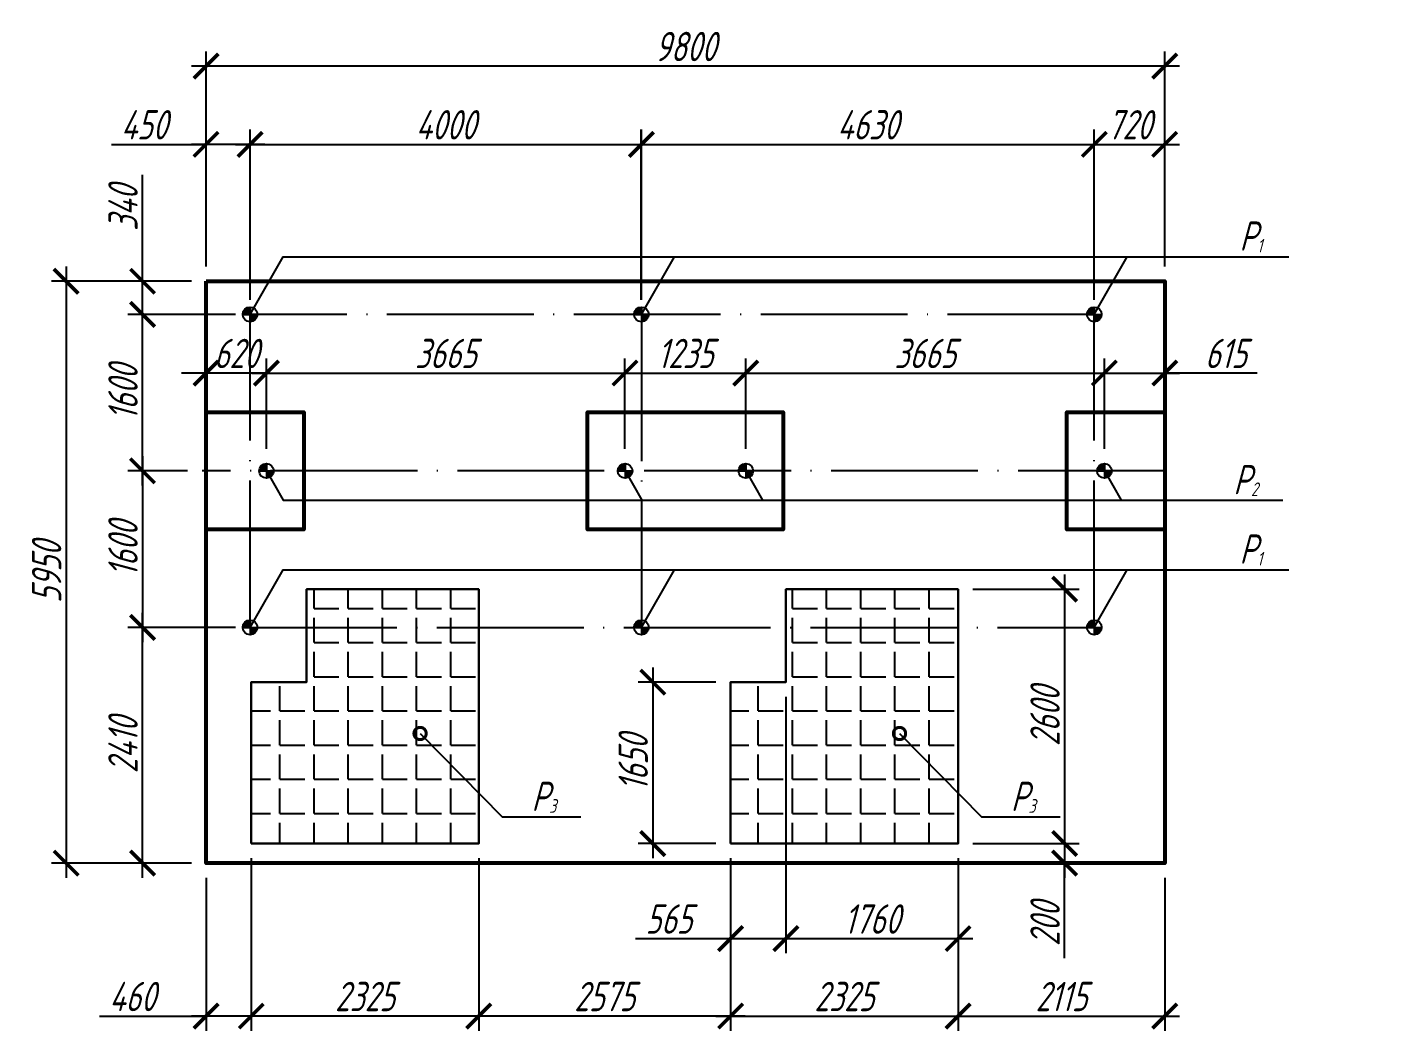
# Model space of a CAD drawing. Header units: millimetres. Extents: x 47215 to 48111, y -15059 to -14168.
# Drawn here: x 47590.3 to 47729.9, y -14551 to -14448.4 of the extents above; entities that cross this region are included whole.
import ezdxf
from ezdxf import colors
from ezdxf.entities.mleader import LeaderData, LeaderLine
from ezdxf.math import Vec2, Vec3

# ---------------------------------------------------------------- set-up
doc = ezdxf.new("R2010")
doc.units = ezdxf.units.MM
doc.linetypes.add('ОСЕВАЯ_СРЕДНЯЯ', pattern=[19, 15, -2, 0, -2])
doc.linetypes.add('ЦЕНТР2', pattern=[28.575, 19.05, -3.175, 3.175, -3.175])
doc.layers.get('Defpoints').update_dxf_attribs({"color": 255})
for name, color, linetype, lineweight in [('Обозначения', 102, 'Continuous', 25), ('Основная', 134, 'Continuous', 60), ('Размер', 170, 'Continuous', 25), ('Ростверки', 26, 'Continuous', 53), ('Таблица', 250, 'Continuous', 25)]:
    doc.layers.add(name, color=color, linetype=linetype, lineweight=lineweight)
doc.layers.add('Оси', color=1, linetype='ЦЕНТР2')
doc.styles.add('3.0', font='simplex.shx', dxfattribs={"width": 0.7, "oblique": 15, "height": 3})
doc.dimstyles.new('100-3', dxfattribs={"dimtxt": 3, "dimasz": 2.5, "dimexe": 1.5, "dimexo": 1.5, "dimgap": 0.5, "dimtad": 1, "dimdec": 0, "dimlfac": 100, "dimrnd": 5, "dimtxsty": '3.0', "dimblk": 'ARCHTICK', "dimcen": 2.5, "dimdle": 1.5, "dimadec": 0, "dimazin": 0, "dimtfac": 1, "dimtdec": 0, "dimtmove": 1, "dimatfit": 3, "dimldrblk": 'OPEN30', "dimfxl": 1, "dimarcsym": 0})

# ---------------------------------------------------------------- blocks, each defined once
blk = doc.blocks.new('_ArchTick')
at = {"color": 0, "linetype": 'ByBlock', "const_width": 0.15}
blk.add_lwpolyline([(-0.5, -0.5), (0.5, 0.5)], dxfattribs=at)
blk = doc.blocks.new('*D148')
at = {"layer": 'Defpoints', "color": 0, "transparency": 16777216}
for p in [(47608.6, -14452.38), (47608.6, -14474.38), (47706.6, -14474.38)]:
    blk.add_point(p, dxfattribs=at)
at = {"layer": 'Размер', "color": 0, "lineweight": -2, "transparency": 16777216}
for p, q in [((47608.6, -14472.88), (47608.6, -14450.88)), ((47706.6, -14472.88), (47706.6, -14450.88)), ((47708.1, -14452.38), (47607.1, -14452.38))]:
    blk.add_line(p, q, dxfattribs=at)
at = {"layer": 'Размер', "color": 0, "lineweight": -2, "transparency": 16777216, "xscale": 2.5, "yscale": 2.5, "zscale": 2.5, "rotation": 180}
blk.add_blockref('_ArchTick', (47608.6, -14452.38), dxfattribs=at)
at = {"layer": 'Размер', "color": 0, "lineweight": -2, "transparency": 16777216, "xscale": 2.5, "yscale": 2.5, "zscale": 2.5}
blk.add_blockref('_ArchTick', (47706.6, -14452.38), dxfattribs=at)
at = {"layer": 'Размер', "color": 0, "lineweight": 25, "transparency": 16777216, "insert": (47657.6, -14450.38), "char_height": 3, "attachment_point": 5, "style": '3.0'}
blk.add_mtext('9800', dxfattribs=at)
blk = doc.blocks.new('_Open30')
at = {"color": 0, "linetype": 'ByBlock', "lineweight": -2}
for p, q in [((-1, 0.268), (0, 0)), ((0, 0), (-1, -0.268)), ((0, 0), (-1, 0))]:
    blk.add_line(p, q, dxfattribs=at)
blk = doc.blocks.new('*D149')
at = {"layer": 'Defpoints', "color": 0, "transparency": 16777216}
for p in [(47608.6, -14460.38), (47608.6, -14474.38), (47613.1, -14477.76)]:
    blk.add_point(p, dxfattribs=at)
at = {"layer": 'Размер', "color": 0, "lineweight": -2, "transparency": 16777216}
for p, q in [((47608.6, -14472.88), (47608.6, -14458.88)), ((47613.1, -14476.26), (47613.1, -14458.88)), ((47598.93, -14460.38), (47608.6, -14460.38)), ((47614.6, -14460.38), (47607.1, -14460.38))]:
    blk.add_line(p, q, dxfattribs=at)
at = {"layer": 'Размер', "color": 0, "lineweight": -2, "transparency": 16777216, "xscale": 2.5, "yscale": 2.5, "zscale": 2.5, "rotation": 180}
blk.add_blockref('_ArchTick', (47608.6, -14460.38), dxfattribs=at)
at = {"layer": 'Размер', "color": 0, "lineweight": -2, "transparency": 16777216, "xscale": 2.5, "yscale": 2.5, "zscale": 2.5}
blk.add_blockref('_ArchTick', (47613.1, -14460.38), dxfattribs=at)
at = {"layer": 'Размер', "color": 0, "lineweight": 25, "transparency": 16777216, "insert": (47602.27, -14458.38), "char_height": 3, "attachment_point": 5, "style": '3.0'}
blk.add_mtext('450', dxfattribs=at)
blk = doc.blocks.new('*D150')
at = {"layer": 'Defpoints', "color": 0, "transparency": 16777216}
for p in [(47653.1, -14460.38), (47613.1, -14477.76), (47653.1, -14477.76)]:
    blk.add_point(p, dxfattribs=at)
at = {"layer": 'Размер', "color": 0, "lineweight": -2, "transparency": 16777216}
for p, q in [((47613.1, -14476.26), (47613.1, -14458.88)), ((47653.1, -14476.26), (47653.1, -14458.88)), ((47611.6, -14460.38), (47654.6, -14460.38))]:
    blk.add_line(p, q, dxfattribs=at)
at = {"layer": 'Размер', "color": 0, "lineweight": -2, "transparency": 16777216, "xscale": 2.5, "yscale": 2.5, "zscale": 2.5, "rotation": 180}
blk.add_blockref('_ArchTick', (47613.1, -14460.38), dxfattribs=at)
at = {"layer": 'Размер', "color": 0, "lineweight": -2, "transparency": 16777216, "xscale": 2.5, "yscale": 2.5, "zscale": 2.5}
blk.add_blockref('_ArchTick', (47653.1, -14460.38), dxfattribs=at)
at = {"layer": 'Размер', "color": 0, "lineweight": 25, "transparency": 16777216, "insert": (47633.1, -14458.38), "char_height": 3, "attachment_point": 5, "style": '3.0'}
blk.add_mtext('4000', dxfattribs=at)
blk = doc.blocks.new('*D151')
at = {"layer": 'Defpoints', "color": 0, "transparency": 16777216}
for p in [(47699.39, -14460.38), (47653.09, -14477.76), (47699.39, -14477.76)]:
    blk.add_point(p, dxfattribs=at)
at = {"layer": 'Размер', "color": 0, "lineweight": -2, "transparency": 16777216}
for p, q in [((47653.09, -14476.26), (47653.09, -14458.88)), ((47699.39, -14476.26), (47699.39, -14458.88)), ((47651.59, -14460.38), (47700.89, -14460.38))]:
    blk.add_line(p, q, dxfattribs=at)
at = {"layer": 'Размер', "color": 0, "lineweight": -2, "transparency": 16777216, "xscale": 2.5, "yscale": 2.5, "zscale": 2.5, "rotation": 180}
blk.add_blockref('_ArchTick', (47653.09, -14460.38), dxfattribs=at)
at = {"layer": 'Размер', "color": 0, "lineweight": -2, "transparency": 16777216, "xscale": 2.5, "yscale": 2.5, "zscale": 2.5}
blk.add_blockref('_ArchTick', (47699.39, -14460.38), dxfattribs=at)
at = {"layer": 'Размер', "color": 0, "lineweight": 25, "transparency": 16777216, "insert": (47676.24, -14458.38), "char_height": 3, "attachment_point": 5, "style": '3.0'}
blk.add_mtext('4630', dxfattribs=at)
blk = doc.blocks.new('*D152')
at = {"layer": 'Defpoints', "color": 0, "transparency": 16777216}
for p in [(47706.59, -14460.38), (47706.59, -14474.38), (47699.39, -14477.76)]:
    blk.add_point(p, dxfattribs=at)
at = {"layer": 'Размер', "color": 0, "lineweight": -2, "transparency": 16777216}
for p, q in [((47699.39, -14476.26), (47699.39, -14458.88)), ((47706.59, -14472.88), (47706.59, -14458.88)), ((47697.89, -14460.38), (47708.09, -14460.38))]:
    blk.add_line(p, q, dxfattribs=at)
at = {"layer": 'Размер', "color": 0, "lineweight": -2, "transparency": 16777216, "xscale": 2.5, "yscale": 2.5, "zscale": 2.5, "rotation": 180}
blk.add_blockref('_ArchTick', (47699.39, -14460.38), dxfattribs=at)
at = {"layer": 'Размер', "color": 0, "lineweight": -2, "transparency": 16777216, "xscale": 2.5, "yscale": 2.5, "zscale": 2.5}
blk.add_blockref('_ArchTick', (47706.59, -14460.38), dxfattribs=at)
at = {"layer": 'Размер', "color": 0, "lineweight": 25, "transparency": 16777216, "insert": (47702.99, -14458.38), "char_height": 3, "attachment_point": 5, "style": '3.0'}
blk.add_mtext('720', dxfattribs=at)
blk = doc.blocks.new('*D153')
at = {"layer": 'Defpoints', "color": 0, "transparency": 16777216}
for p in [(47602.11, -14509.76), (47613.1, -14509.76), (47608.6, -14533.86)]:
    blk.add_point(p, dxfattribs=at)
at = {"layer": 'Размер', "color": 0, "lineweight": -2, "transparency": 16777216}
for p, q in [((47602.11, -14535.36), (47602.11, -14508.26)), ((47611.6, -14509.76), (47600.61, -14509.76)), ((47607.1, -14533.86), (47600.61, -14533.86))]:
    blk.add_line(p, q, dxfattribs=at)
at = {"layer": 'Размер', "color": 0, "lineweight": -2, "transparency": 16777216, "xscale": 2.5, "yscale": 2.5, "zscale": 2.5}
for p, rotation in [((47602.11, -14509.76), 90), ((47602.11, -14533.86), 270)]:
    blk.add_blockref('_ArchTick', p, dxfattribs=dict(at, rotation=rotation))
at = {"layer": 'Размер', "color": 0, "lineweight": 25, "transparency": 16777216, "insert": (47600.11, -14521.81), "char_height": 3, "attachment_point": 5, "rotation": 90, "style": '3.0'}
blk.add_mtext('2410', dxfattribs=at)
blk = doc.blocks.new('*D154')
at = {"layer": 'Defpoints', "color": 0, "transparency": 16777216}
for p in [(47608.6, -14474.38), (47594.3, -14533.86), (47608.6, -14533.86)]:
    blk.add_point(p, dxfattribs=at)
at = {"layer": 'Размер', "color": 0, "lineweight": -2, "transparency": 16777216}
for p, q in [((47594.3, -14472.88), (47594.3, -14535.36)), ((47607.1, -14474.38), (47592.8, -14474.38)), ((47607.1, -14533.86), (47592.8, -14533.86))]:
    blk.add_line(p, q, dxfattribs=at)
at = {"layer": 'Размер', "color": 0, "lineweight": -2, "transparency": 16777216, "xscale": 2.5, "yscale": 2.5, "zscale": 2.5}
for p, rotation in [((47594.3, -14474.38), 90), ((47594.3, -14533.86), 270)]:
    blk.add_blockref('_ArchTick', p, dxfattribs=dict(at, rotation=rotation))
at = {"layer": 'Размер', "color": 0, "lineweight": 25, "transparency": 16777216, "insert": (47592.3, -14504.12), "char_height": 3, "attachment_point": 5, "rotation": 90, "style": '3.0'}
blk.add_mtext('5950', dxfattribs=at)
blk = doc.blocks.new('*D155')
at = {"layer": 'Defpoints', "color": 0, "transparency": 16777216}
for p in [(47602.11, -14477.76), (47613.1, -14477.76), (47608.2, -14493.76)]:
    blk.add_point(p, dxfattribs=at)
at = {"layer": 'Размер', "color": 0, "lineweight": -2, "transparency": 16777216}
for p, q in [((47602.11, -14495.26), (47602.11, -14476.26)), ((47611.6, -14477.76), (47600.61, -14477.76)), ((47606.7, -14493.76), (47600.61, -14493.76))]:
    blk.add_line(p, q, dxfattribs=at)
at = {"layer": 'Размер', "color": 0, "lineweight": -2, "transparency": 16777216, "xscale": 2.5, "yscale": 2.5, "zscale": 2.5}
for p, rotation in [((47602.11, -14477.76), 90), ((47602.11, -14493.76), 270)]:
    blk.add_blockref('_ArchTick', p, dxfattribs=dict(at, rotation=rotation))
at = {"layer": 'Размер', "color": 0, "lineweight": 25, "transparency": 16777216, "insert": (47600.11, -14485.76), "char_height": 3, "attachment_point": 5, "rotation": 90, "style": '3.0'}
blk.add_mtext('1600', dxfattribs=at)
blk = doc.blocks.new('*D156')
at = {"layer": 'Defpoints', "color": 0, "transparency": 16777216}
for p in [(47608.2, -14493.76), (47602.11, -14509.76), (47613.1, -14509.76)]:
    blk.add_point(p, dxfattribs=at)
at = {"layer": 'Размер', "color": 0, "lineweight": -2, "transparency": 16777216}
for p, q in [((47602.11, -14492.26), (47602.11, -14511.26)), ((47606.7, -14493.76), (47600.61, -14493.76)), ((47611.6, -14509.76), (47600.61, -14509.76))]:
    blk.add_line(p, q, dxfattribs=at)
at = {"layer": 'Размер', "color": 0, "lineweight": -2, "transparency": 16777216, "xscale": 2.5, "yscale": 2.5, "zscale": 2.5}
for p, rotation in [((47602.11, -14493.76), 90), ((47602.11, -14509.76), 270)]:
    blk.add_blockref('_ArchTick', p, dxfattribs=dict(at, rotation=rotation))
at = {"layer": 'Размер', "color": 0, "lineweight": 25, "transparency": 16777216, "insert": (47600.11, -14501.76), "char_height": 3, "attachment_point": 5, "rotation": 90, "style": '3.0'}
blk.add_mtext('1600', dxfattribs=at)
blk = doc.blocks.new('*D157')
at = {"layer": 'Defpoints', "color": 0, "transparency": 16777216}
for p in [(47602.11, -14474.38), (47608.6, -14474.38), (47613.1, -14477.76)]:
    blk.add_point(p, dxfattribs=at)
at = {"layer": 'Размер', "color": 0, "lineweight": -2, "transparency": 16777216}
for p, q in [((47602.11, -14474.38), (47602.11, -14463.5)), ((47607.1, -14474.38), (47600.61, -14474.38)), ((47602.11, -14479.26), (47602.11, -14474.38)), ((47611.6, -14477.76), (47600.61, -14477.76))]:
    blk.add_line(p, q, dxfattribs=at)
at = {"layer": 'Размер', "color": 0, "lineweight": -2, "transparency": 16777216, "xscale": 2.5, "yscale": 2.5, "zscale": 2.5}
for p, rotation in [((47602.11, -14474.38), 90), ((47602.11, -14477.76), 270)]:
    blk.add_blockref('_ArchTick', p, dxfattribs=dict(at, rotation=rotation))
at = {"layer": 'Размер', "color": 0, "lineweight": 25, "transparency": 16777216, "insert": (47600.11, -14466.9), "char_height": 3, "attachment_point": 5, "rotation": 90, "style": '3.0'}
blk.add_mtext('340', dxfattribs=at)
blk = doc.blocks.new('*D158')
at = {"layer": 'Defpoints', "color": 0, "transparency": 16777216}
for p in [(47608.6, -14483.76), (47608.6, -14487.76), (47614.77, -14493.01)]:
    blk.add_point(p, dxfattribs=at)
at = {"layer": 'Размер', "color": 0, "lineweight": -2, "transparency": 16777216}
for p, q in [((47608.6, -14486.26), (47608.6, -14482.26)), ((47614.77, -14491.51), (47614.77, -14482.26)), ((47608.6, -14483.76), (47606.1, -14483.76)), ((47614.77, -14483.76), (47608.6, -14483.76)), ((47614.77, -14483.76), (47617.27, -14483.76))]:
    blk.add_line(p, q, dxfattribs=at)
at = {"layer": 'Размер', "color": 0, "lineweight": -2, "transparency": 16777216, "xscale": 2.5, "yscale": 2.5, "zscale": 2.5}
blk.add_blockref('_ArchTick', (47608.6, -14483.76), dxfattribs=at)
at = {"layer": 'Размер', "color": 0, "lineweight": -2, "transparency": 16777216, "xscale": 2.5, "yscale": 2.5, "zscale": 2.5, "rotation": 180}
blk.add_blockref('_ArchTick', (47614.77, -14483.76), dxfattribs=at)
at = {"layer": 'Размер', "color": 0, "lineweight": 25, "transparency": 16777216, "insert": (47611.69, -14481.76), "char_height": 3, "attachment_point": 5, "style": '3.0'}
blk.add_mtext('620', dxfattribs=at)
blk = doc.blocks.new('*D159')
at = {"layer": 'Defpoints', "color": 0, "transparency": 16777216}
for p in [(47651.42, -14483.76), (47614.77, -14493.01), (47651.42, -14493.01)]:
    blk.add_point(p, dxfattribs=at)
at = {"layer": 'Размер', "color": 0, "lineweight": -2, "transparency": 16777216}
for p, q in [((47614.77, -14491.51), (47614.77, -14482.26)), ((47651.42, -14491.51), (47651.42, -14482.26)), ((47613.27, -14483.76), (47652.92, -14483.76))]:
    blk.add_line(p, q, dxfattribs=at)
at = {"layer": 'Размер', "color": 0, "lineweight": -2, "transparency": 16777216, "xscale": 2.5, "yscale": 2.5, "zscale": 2.5, "rotation": 180}
blk.add_blockref('_ArchTick', (47614.77, -14483.76), dxfattribs=at)
at = {"layer": 'Размер', "color": 0, "lineweight": -2, "transparency": 16777216, "xscale": 2.5, "yscale": 2.5, "zscale": 2.5}
blk.add_blockref('_ArchTick', (47651.42, -14483.76), dxfattribs=at)
at = {"layer": 'Размер', "color": 0, "lineweight": 25, "transparency": 16777216, "insert": (47633.1, -14481.76), "char_height": 3, "attachment_point": 5, "style": '3.0'}
blk.add_mtext('3665', dxfattribs=at)
blk = doc.blocks.new('*D160')
at = {"layer": 'Defpoints', "color": 0, "transparency": 16777216}
for p in [(47663.77, -14483.76), (47651.42, -14493.01), (47663.77, -14493.01)]:
    blk.add_point(p, dxfattribs=at)
at = {"layer": 'Размер', "color": 0, "lineweight": -2, "transparency": 16777216}
for p, q in [((47651.42, -14491.51), (47651.42, -14482.26)), ((47663.77, -14491.51), (47663.77, -14482.26)), ((47649.92, -14483.76), (47665.27, -14483.76))]:
    blk.add_line(p, q, dxfattribs=at)
at = {"layer": 'Размер', "color": 0, "lineweight": -2, "transparency": 16777216, "xscale": 2.5, "yscale": 2.5, "zscale": 2.5, "rotation": 180}
blk.add_blockref('_ArchTick', (47651.42, -14483.76), dxfattribs=at)
at = {"layer": 'Размер', "color": 0, "lineweight": -2, "transparency": 16777216, "xscale": 2.5, "yscale": 2.5, "zscale": 2.5}
blk.add_blockref('_ArchTick', (47663.77, -14483.76), dxfattribs=at)
at = {"layer": 'Размер', "color": 0, "lineweight": 25, "transparency": 16777216, "insert": (47657.6, -14481.76), "char_height": 3, "attachment_point": 5, "style": '3.0'}
blk.add_mtext('1235', dxfattribs=at)
blk = doc.blocks.new('*D161')
at = {"layer": 'Defpoints', "color": 0, "transparency": 16777216}
for p in [(47700.42, -14483.76), (47663.77, -14493.01), (47700.42, -14493.01)]:
    blk.add_point(p, dxfattribs=at)
at = {"layer": 'Размер', "color": 0, "lineweight": -2, "transparency": 16777216}
for p, q in [((47663.77, -14491.51), (47663.77, -14482.26)), ((47700.42, -14491.51), (47700.42, -14482.26)), ((47662.27, -14483.76), (47701.92, -14483.76))]:
    blk.add_line(p, q, dxfattribs=at)
at = {"layer": 'Размер', "color": 0, "lineweight": -2, "transparency": 16777216, "xscale": 2.5, "yscale": 2.5, "zscale": 2.5, "rotation": 180}
blk.add_blockref('_ArchTick', (47663.77, -14483.76), dxfattribs=at)
at = {"layer": 'Размер', "color": 0, "lineweight": -2, "transparency": 16777216, "xscale": 2.5, "yscale": 2.5, "zscale": 2.5}
blk.add_blockref('_ArchTick', (47700.42, -14483.76), dxfattribs=at)
at = {"layer": 'Размер', "color": 0, "lineweight": 25, "transparency": 16777216, "insert": (47682.1, -14481.76), "char_height": 3, "attachment_point": 5, "style": '3.0'}
blk.add_mtext('3665', dxfattribs=at)
blk = doc.blocks.new('*D162')
at = {"layer": 'Defpoints', "color": 0, "transparency": 16777216}
for p in [(47706.6, -14483.76), (47706.6, -14487.76), (47700.42, -14493.01)]:
    blk.add_point(p, dxfattribs=at)
at = {"layer": 'Размер', "color": 0, "lineweight": -2, "transparency": 16777216}
for p, q in [((47700.42, -14491.51), (47700.42, -14482.26)), ((47706.6, -14486.26), (47706.6, -14482.26)), ((47698.92, -14483.76), (47708.1, -14483.76)), ((47716.04, -14483.76), (47706.6, -14483.76))]:
    blk.add_line(p, q, dxfattribs=at)
at = {"layer": 'Размер', "color": 0, "lineweight": -2, "transparency": 16777216, "xscale": 2.5, "yscale": 2.5, "zscale": 2.5, "rotation": 180}
blk.add_blockref('_ArchTick', (47700.42, -14483.76), dxfattribs=at)
at = {"layer": 'Размер', "color": 0, "lineweight": -2, "transparency": 16777216, "xscale": 2.5, "yscale": 2.5, "zscale": 2.5}
blk.add_blockref('_ArchTick', (47706.6, -14483.76), dxfattribs=at)
at = {"layer": 'Размер', "color": 0, "lineweight": 25, "transparency": 16777216, "insert": (47712.84, -14481.76), "char_height": 3, "attachment_point": 5, "style": '3.0'}
blk.add_mtext('615', dxfattribs=at)
blk = doc.blocks.new('*D163')
at = {"layer": 'Defpoints', "color": 0, "transparency": 16777216}
for p in [(47662.22, -14531.86), (47685.47, -14531.86), (47685.47, -14549.5)]:
    blk.add_point(p, dxfattribs=at)
at = {"layer": 'Размер', "color": 0, "lineweight": -2, "transparency": 16777216}
for p, q in [((47662.22, -14533.36), (47662.22, -14551)), ((47685.47, -14533.36), (47685.47, -14551)), ((47660.72, -14549.5), (47686.97, -14549.5))]:
    blk.add_line(p, q, dxfattribs=at)
at = {"layer": 'Размер', "color": 0, "lineweight": -2, "transparency": 16777216, "xscale": 2.5, "yscale": 2.5, "zscale": 2.5, "rotation": 180}
blk.add_blockref('_ArchTick', (47662.22, -14549.5), dxfattribs=at)
at = {"layer": 'Размер', "color": 0, "lineweight": -2, "transparency": 16777216, "xscale": 2.5, "yscale": 2.5, "zscale": 2.5}
blk.add_blockref('_ArchTick', (47685.47, -14549.5), dxfattribs=at)
at = {"layer": 'Размер', "color": 0, "lineweight": 25, "transparency": 16777216, "insert": (47673.84, -14547.5), "char_height": 3, "attachment_point": 5, "style": '3.0'}
blk.add_mtext('2325', dxfattribs=at)
blk = doc.blocks.new('*D164')
at = {"layer": 'Defpoints', "color": 0, "transparency": 16777216}
for p in [(47636.47, -14531.86), (47662.22, -14531.86), (47636.47, -14549.5)]:
    blk.add_point(p, dxfattribs=at)
at = {"layer": 'Размер', "color": 0, "lineweight": -2, "transparency": 16777216}
for p, q in [((47636.47, -14533.36), (47636.47, -14551)), ((47662.22, -14533.36), (47662.22, -14551)), ((47663.72, -14549.5), (47634.97, -14549.5))]:
    blk.add_line(p, q, dxfattribs=at)
at = {"layer": 'Размер', "color": 0, "lineweight": -2, "transparency": 16777216, "xscale": 2.5, "yscale": 2.5, "zscale": 2.5, "rotation": 180}
blk.add_blockref('_ArchTick', (47636.47, -14549.5), dxfattribs=at)
at = {"layer": 'Размер', "color": 0, "lineweight": -2, "transparency": 16777216, "xscale": 2.5, "yscale": 2.5, "zscale": 2.5}
blk.add_blockref('_ArchTick', (47662.22, -14549.5), dxfattribs=at)
at = {"layer": 'Размер', "color": 0, "lineweight": 25, "transparency": 16777216, "insert": (47649.34, -14547.5), "char_height": 3, "attachment_point": 5, "style": '3.0'}
blk.add_mtext('2575', dxfattribs=at)
blk = doc.blocks.new('*D165')
at = {"layer": 'Defpoints', "color": 0, "transparency": 16777216}
for p in [(47613.22, -14531.86), (47636.47, -14531.86), (47613.22, -14549.5)]:
    blk.add_point(p, dxfattribs=at)
at = {"layer": 'Размер', "color": 0, "lineweight": -2, "transparency": 16777216}
for p, q in [((47613.22, -14533.36), (47613.22, -14551)), ((47636.47, -14533.36), (47636.47, -14551)), ((47637.97, -14549.5), (47611.72, -14549.5))]:
    blk.add_line(p, q, dxfattribs=at)
at = {"layer": 'Размер', "color": 0, "lineweight": -2, "transparency": 16777216, "xscale": 2.5, "yscale": 2.5, "zscale": 2.5, "rotation": 180}
blk.add_blockref('_ArchTick', (47613.22, -14549.5), dxfattribs=at)
at = {"layer": 'Размер', "color": 0, "lineweight": -2, "transparency": 16777216, "xscale": 2.5, "yscale": 2.5, "zscale": 2.5}
blk.add_blockref('_ArchTick', (47636.47, -14549.5), dxfattribs=at)
at = {"layer": 'Размер', "color": 0, "lineweight": 25, "transparency": 16777216, "insert": (47624.84, -14547.5), "char_height": 3, "attachment_point": 5, "style": '3.0'}
blk.add_mtext('2325', dxfattribs=at)
blk = doc.blocks.new('*D166')
at = {"layer": 'Defpoints', "color": 0, "transparency": 16777216}
for p in [(47613.22, -14531.86), (47608.6, -14533.86), (47608.6, -14549.5)]:
    blk.add_point(p, dxfattribs=at)
at = {"layer": 'Размер', "color": 0, "lineweight": -2, "transparency": 16777216}
for p, q in [((47613.22, -14533.36), (47613.22, -14551)), ((47608.6, -14535.36), (47608.6, -14551)), ((47597.72, -14549.5), (47608.6, -14549.5)), ((47614.72, -14549.5), (47607.1, -14549.5))]:
    blk.add_line(p, q, dxfattribs=at)
at = {"layer": 'Размер', "color": 0, "lineweight": -2, "transparency": 16777216, "xscale": 2.5, "yscale": 2.5, "zscale": 2.5, "rotation": 180}
blk.add_blockref('_ArchTick', (47608.6, -14549.5), dxfattribs=at)
at = {"layer": 'Размер', "color": 0, "lineweight": -2, "transparency": 16777216, "xscale": 2.5, "yscale": 2.5, "zscale": 2.5}
blk.add_blockref('_ArchTick', (47613.22, -14549.5), dxfattribs=at)
at = {"layer": 'Размер', "color": 0, "lineweight": 25, "transparency": 16777216, "insert": (47601.07, -14547.5), "char_height": 3, "attachment_point": 5, "style": '3.0'}
blk.add_mtext('460', dxfattribs=at)
blk = doc.blocks.new('*D167')
at = {"layer": 'Defpoints', "color": 0, "transparency": 16777216}
for p in [(47685.47, -14531.86), (47706.6, -14533.86), (47706.6, -14549.5)]:
    blk.add_point(p, dxfattribs=at)
at = {"layer": 'Размер', "color": 0, "lineweight": -2, "transparency": 16777216}
for p, q in [((47685.47, -14533.36), (47685.47, -14551)), ((47706.6, -14535.36), (47706.6, -14551)), ((47683.97, -14549.5), (47708.1, -14549.5))]:
    blk.add_line(p, q, dxfattribs=at)
at = {"layer": 'Размер', "color": 0, "lineweight": -2, "transparency": 16777216, "xscale": 2.5, "yscale": 2.5, "zscale": 2.5, "rotation": 180}
blk.add_blockref('_ArchTick', (47685.47, -14549.5), dxfattribs=at)
at = {"layer": 'Размер', "color": 0, "lineweight": -2, "transparency": 16777216, "xscale": 2.5, "yscale": 2.5, "zscale": 2.5}
blk.add_blockref('_ArchTick', (47706.6, -14549.5), dxfattribs=at)
at = {"layer": 'Размер', "color": 0, "lineweight": 25, "transparency": 16777216, "insert": (47696.03, -14547.5), "char_height": 3, "attachment_point": 5, "style": '3.0'}
blk.add_mtext('2115', dxfattribs=at)
blk = doc.blocks.new('*D168')
at = {"layer": 'Defpoints', "color": 0, "transparency": 16777216}
for p in [(47685.47, -14505.86), (47685.47, -14531.86), (47696.36, -14531.86)]:
    blk.add_point(p, dxfattribs=at)
at = {"layer": 'Размер', "color": 0, "lineweight": -2, "transparency": 16777216}
for p, q in [((47696.36, -14504.36), (47696.36, -14533.36)), ((47686.97, -14505.86), (47697.86, -14505.86)), ((47686.97, -14531.86), (47697.86, -14531.86))]:
    blk.add_line(p, q, dxfattribs=at)
at = {"layer": 'Размер', "color": 0, "lineweight": -2, "transparency": 16777216, "xscale": 2.5, "yscale": 2.5, "zscale": 2.5}
for p, rotation in [((47696.36, -14505.86), 90), ((47696.36, -14531.86), 270)]:
    blk.add_blockref('_ArchTick', p, dxfattribs=dict(at, rotation=rotation))
at = {"layer": 'Размер', "color": 0, "lineweight": 25, "transparency": 16777216, "insert": (47694.36, -14518.86), "char_height": 3, "attachment_point": 5, "rotation": 90, "style": '3.0'}
blk.add_mtext('2600', dxfattribs=at)
blk = doc.blocks.new('*D169')
at = {"layer": 'Defpoints', "color": 0, "transparency": 16777216}
for p in [(47667.87, -14515.36), (47662.22, -14531.86), (47667.87, -14541.58)]:
    blk.add_point(p, dxfattribs=at)
at = {"layer": 'Размер', "color": 0, "lineweight": -2, "transparency": 16777216}
for p, q in [((47667.87, -14516.86), (47667.87, -14543.08)), ((47662.22, -14533.36), (47662.22, -14543.08)), ((47652.48, -14541.58), (47662.22, -14541.58)), ((47660.72, -14541.58), (47669.37, -14541.58))]:
    blk.add_line(p, q, dxfattribs=at)
at = {"layer": 'Размер', "color": 0, "lineweight": -2, "transparency": 16777216, "xscale": 2.5, "yscale": 2.5, "zscale": 2.5, "rotation": 180}
blk.add_blockref('_ArchTick', (47662.22, -14541.58), dxfattribs=at)
at = {"layer": 'Размер', "color": 0, "lineweight": -2, "transparency": 16777216, "xscale": 2.5, "yscale": 2.5, "zscale": 2.5}
blk.add_blockref('_ArchTick', (47667.87, -14541.58), dxfattribs=at)
at = {"layer": 'Размер', "color": 0, "lineweight": 25, "transparency": 16777216, "insert": (47655.9, -14539.58), "char_height": 3, "attachment_point": 5, "style": '3.0'}
blk.add_mtext('565', dxfattribs=at)
blk = doc.blocks.new('*D170')
at = {"layer": 'Defpoints', "color": 0, "transparency": 16777216}
for p in [(47667.87, -14515.36), (47685.47, -14531.86), (47685.47, -14541.58)]:
    blk.add_point(p, dxfattribs=at)
at = {"layer": 'Размер', "color": 0, "lineweight": -2, "transparency": 16777216}
for p, q in [((47667.87, -14516.86), (47667.87, -14543.08)), ((47685.47, -14533.36), (47685.47, -14543.08)), ((47666.37, -14541.58), (47686.97, -14541.58))]:
    blk.add_line(p, q, dxfattribs=at)
at = {"layer": 'Размер', "color": 0, "lineweight": -2, "transparency": 16777216, "xscale": 2.5, "yscale": 2.5, "zscale": 2.5, "rotation": 180}
blk.add_blockref('_ArchTick', (47667.87, -14541.58), dxfattribs=at)
at = {"layer": 'Размер', "color": 0, "lineweight": -2, "transparency": 16777216, "xscale": 2.5, "yscale": 2.5, "zscale": 2.5}
blk.add_blockref('_ArchTick', (47685.47, -14541.58), dxfattribs=at)
at = {"layer": 'Размер', "color": 0, "lineweight": 25, "transparency": 16777216, "insert": (47676.67, -14539.58), "char_height": 3, "attachment_point": 5, "style": '3.0'}
blk.add_mtext('1760', dxfattribs=at)
blk = doc.blocks.new('*D171')
at = {"layer": 'Defpoints', "color": 0, "transparency": 16777216}
for p in [(47685.47, -14531.86), (47685.47, -14533.86), (47696.36, -14533.86)]:
    blk.add_point(p, dxfattribs=at)
at = {"layer": 'Размер', "color": 0, "lineweight": -2, "transparency": 16777216}
for p, q in [((47696.36, -14530.36), (47696.36, -14535.36)), ((47686.97, -14531.86), (47697.86, -14531.86)), ((47686.97, -14533.86), (47697.86, -14533.86)), ((47696.36, -14543.57), (47696.36, -14533.86))]:
    blk.add_line(p, q, dxfattribs=at)
at = {"layer": 'Размер', "color": 0, "lineweight": -2, "transparency": 16777216, "xscale": 2.5, "yscale": 2.5, "zscale": 2.5}
for p, rotation in [((47696.36, -14531.86), 90), ((47696.36, -14533.86), 270)]:
    blk.add_blockref('_ArchTick', p, dxfattribs=dict(at, rotation=rotation))
at = {"layer": 'Размер', "color": 0, "lineweight": 25, "transparency": 16777216, "insert": (47694.36, -14540.1), "char_height": 3, "attachment_point": 5, "rotation": 90, "style": '3.0'}
blk.add_mtext('200', dxfattribs=at)
blk = doc.blocks.new('_None')
blk = doc.blocks.new('*D172')
at = {"layer": 'Defpoints', "color": 0, "transparency": 16777216}
for p in [(47662.22, -14515.36), (47654.26, -14531.86), (47662.22, -14531.86)]:
    blk.add_point(p, dxfattribs=at)
at = {"layer": 'Размер', "color": 0, "lineweight": -2, "transparency": 16777216}
for p, q in [((47654.26, -14513.86), (47654.26, -14533.36)), ((47660.72, -14515.36), (47652.76, -14515.36)), ((47660.72, -14531.86), (47652.76, -14531.86))]:
    blk.add_line(p, q, dxfattribs=at)
at = {"layer": 'Размер', "color": 0, "lineweight": -2, "transparency": 16777216, "xscale": 2.5, "yscale": 2.5, "zscale": 2.5}
for p, rotation in [((47654.26, -14515.36), 90), ((47654.26, -14531.86), 270)]:
    blk.add_blockref('_ArchTick', p, dxfattribs=dict(at, rotation=rotation))
at = {"layer": 'Размер', "color": 0, "lineweight": 25, "transparency": 16777216, "insert": (47652.26, -14523.61), "char_height": 3, "attachment_point": 5, "rotation": 90, "style": '3.0'}
blk.add_mtext('1650', dxfattribs=at)
blk = doc.blocks.new('_DotSmall')
at = {"layer": 'Таблица', "color": 0, "lineweight": 30, "const_width": 0.5}
blk.add_lwpolyline([(-0.0625, 0, 1), (0.0625, 0, 1)], format="xyb", close=True, dxfattribs=at)

msp = doc.modelspace()

# ---------------------------------------------------------------- hatches: boundary and pattern name
at = {"layer": 'Обозначения'}
h = msp.add_hatch(color=256, dxfattribs=at)
h.dxf.hatch_style = 1
h.paths.add_polyline_path([(47613.098, -14477.014, 0.4142136), (47612.348, -14477.764), (47613.098, -14477.764)])
h.paths.add_polyline_path([(47613.098, -14477.764), (47613.098, -14478.514, 0.4142136), (47613.848, -14477.764)])
h = msp.add_hatch(color=256, dxfattribs=at)
h.dxf.hatch_style = 1
h.paths.add_polyline_path([(47653.098, -14477.014, 0.4142136), (47652.348, -14477.764), (47653.098, -14477.764)])
h.paths.add_polyline_path([(47653.098, -14477.764), (47653.098, -14478.514, 0.4142136), (47653.848, -14477.764)])
h = msp.add_hatch(color=256, dxfattribs=at)
h.dxf.hatch_style = 1
h.paths.add_polyline_path([(47699.393, -14477.014, 0.4142136), (47698.643, -14477.764), (47699.393, -14477.764)])
h.paths.add_polyline_path([(47699.393, -14477.764), (47699.393, -14478.514, 0.4142136), (47700.143, -14477.764)])
h = msp.add_hatch(color=256, dxfattribs=at)
h.dxf.hatch_style = 1
h.paths.add_polyline_path([(47614.773, -14493.014, 0.4142136), (47614.023, -14493.764), (47614.773, -14493.764)])
h.paths.add_polyline_path([(47614.773, -14493.764), (47614.773, -14494.514, 0.4142136), (47615.523, -14493.764)])
h = msp.add_hatch(color=256, dxfattribs=at)
h.dxf.hatch_style = 1
h.paths.add_polyline_path([(47651.423, -14493.014, 0.4142136), (47650.673, -14493.764), (47651.423, -14493.764)])
h.paths.add_polyline_path([(47651.423, -14493.764), (47651.423, -14494.514, 0.4142136), (47652.173, -14493.764)])
h = msp.add_hatch(color=256, dxfattribs=at)
h.dxf.hatch_style = 1
h.paths.add_polyline_path([(47663.773, -14493.014, 0.4142136), (47663.023, -14493.764), (47663.773, -14493.764)])
h.paths.add_polyline_path([(47663.773, -14493.764), (47663.773, -14494.514, 0.4142136), (47664.523, -14493.764)])
h = msp.add_hatch(color=256, dxfattribs=at)
h.dxf.hatch_style = 1
h.paths.add_polyline_path([(47700.423, -14493.014, 0.4142136), (47699.673, -14493.764), (47700.423, -14493.764)])
h.paths.add_polyline_path([(47700.423, -14493.764), (47700.423, -14494.514, 0.4142136), (47701.173, -14493.764)])
h = msp.add_hatch(dxfattribs=at)
h.set_pattern_fill('ANGLE', color=256, scale=0.5)
h.set_pattern_definition([(0, (41340.1295, -15269.1986), (0, 3.4925), [2.54, -0.9525]), (90, (41340.1295, -15269.1986), (-3.4925, 2e-16), [2.54, -0.9525])])
h.paths.add_polyline_path([(47613.218, -14531.864), (47636.468, -14531.864), (47636.468, -14505.864), (47618.868, -14505.864), (47618.868, -14515.364), (47613.218, -14515.364)])
h.paths.add_polyline_path([(47662.218, -14531.864), (47685.468, -14531.864), (47685.468, -14505.864), (47667.868, -14505.864), (47667.868, -14515.364), (47662.218, -14515.364)])
h = msp.add_hatch(color=256, dxfattribs=at)
h.dxf.hatch_style = 1
h.paths.add_polyline_path([(47613.098, -14509.014, 0.4142136), (47612.348, -14509.764), (47613.098, -14509.764)])
h.paths.add_polyline_path([(47613.098, -14509.764), (47613.098, -14510.514, 0.4142136), (47613.848, -14509.764)])
h = msp.add_hatch(color=256, dxfattribs=at)
h.dxf.hatch_style = 1
h.paths.add_polyline_path([(47653.098, -14509.014, 0.4142136), (47652.348, -14509.764), (47653.098, -14509.764)])
h.paths.add_polyline_path([(47653.098, -14509.764), (47653.098, -14510.514, 0.4142136), (47653.848, -14509.764)])
h = msp.add_hatch(color=256, dxfattribs=at)
h.dxf.hatch_style = 1
h.paths.add_polyline_path([(47699.393, -14509.014, 0.4142136), (47698.643, -14509.764), (47699.393, -14509.764)])
h.paths.add_polyline_path([(47699.393, -14509.764), (47699.393, -14510.514, 0.4142136), (47700.143, -14509.764)])

# ---------------------------------------------------------------- linework, layer by layer
msp.add_lwpolyline([(47614.773, -14493.764), (47616.486, -14496.764)])
for points in [[(47613.098, -14477.764), (47616.467, -14471.864), (47702.762, -14471.864)], [(47653.098, -14477.764), (47656.467, -14471.864)], [(47612.348, -14477.764), (47613.848, -14477.764)], [(47613.098, -14477.014), (47613.098, -14478.514)], [(47652.348, -14477.764), (47653.848, -14477.764)], [(47653.098, -14477.014), (47653.098, -14478.514)], [(47698.643, -14477.764), (47700.143, -14477.764)], [(47699.393, -14477.014), (47699.393, -14478.514)], [(47614.773, -14493.014), (47614.773, -14494.514)], [(47651.423, -14493.014), (47651.423, -14494.514)], [(47663.773, -14493.014), (47663.773, -14494.514)], [(47700.423, -14493.014), (47700.423, -14494.514)], [(47614.023, -14493.764), (47615.523, -14493.764)], [(47614.773, -14493.764), (47616.486, -14496.764), (47702.136, -14496.764)], [(47650.673, -14493.764), (47652.173, -14493.764)], [(47651.423, -14493.764), (47653.136, -14496.764)], [(47663.023, -14493.764), (47664.523, -14493.764)], [(47663.773, -14493.764), (47665.486, -14496.764)], [(47699.673, -14493.764), (47701.173, -14493.764)], [(47613.098, -14509.764), (47616.467, -14503.864), (47702.762, -14503.864)], [(47653.098, -14509.764), (47656.467, -14503.864)], [(47612.348, -14509.764), (47613.848, -14509.764)], [(47613.098, -14509.014), (47613.098, -14510.514)], [(47652.348, -14509.764), (47653.848, -14509.764)], [(47653.098, -14509.014), (47653.098, -14510.514)], [(47698.648, -14509.764), (47700.148, -14509.764)], [(47699.393, -14509.014), (47699.393, -14510.514)]]:
    msp.add_lwpolyline(points, dxfattribs=at)
for centre in [(47613.098, -14477.764), (47653.098, -14477.764), (47699.393, -14477.764), (47614.773, -14493.764), (47651.423, -14493.764), (47663.773, -14493.764), (47700.423, -14493.764), (47613.098, -14509.764), (47653.098, -14509.764), (47699.393, -14509.764)]:
    msp.add_circle(centre, 0.75, dxfattribs=at)
at = {"layer": 'Оси', "color": 30, "linetype": 'ОСЕВАЯ_СРЕДНЯЯ', "true_color": 0xff8000}
for p, q in [((47613.098, -14509.764), (47613.098, -14477.764)), ((47653.098, -14477.764), (47653.098, -14509.764)), ((47699.393, -14509.764), (47699.393, -14477.764)), ((47706.598, -14493.764), (47608.198, -14493.764))]:
    msp.add_line(p, q, dxfattribs=at)
for points in [[(47699.393, -14477.764), (47613.098, -14477.764)], [(47613.098, -14509.764), (47699.393, -14509.764)]]:
    msp.add_lwpolyline(points, dxfattribs=at)
at = {"layer": 'Основная', "lineweight": 30}
for points in [[(47613.218, -14531.864), (47636.468, -14531.864), (47636.468, -14505.864), (47618.868, -14505.864), (47618.868, -14515.364), (47613.218, -14515.364)], [(47662.218, -14531.864), (47685.468, -14531.864), (47685.468, -14505.864), (47667.868, -14505.864), (47667.868, -14515.364), (47662.218, -14515.364)]]:
    msp.add_lwpolyline(points, close=True, dxfattribs=at)
at = {"layer": 'Ростверки'}
for points in [[(47608.598, -14474.384), (47706.598, -14474.384), (47706.598, -14533.864), (47608.598, -14533.864)], [(47618.598, -14493.764), (47618.598, -14499.764), (47608.598, -14499.764), (47608.598, -14487.764), (47618.598, -14487.764)], [(47647.598, -14493.764), (47647.598, -14487.764), (47667.598, -14487.764), (47667.598, -14493.764), (47667.598, -14499.764), (47647.598, -14499.764)], [(47696.598, -14493.764), (47696.598, -14487.764), (47706.598, -14487.764), (47706.598, -14499.764), (47696.598, -14499.764)]]:
    msp.add_lwpolyline(points, close=True, dxfattribs=at)

# ---------------------------------------------------------------- dimensions: what is measured, and where the dimension line sits
at = {"layer": 'Размер', "color": 5, "lineweight": 25}
for base, p1, p2, picture, middle in [((47608.598, -14452.384), (47706.598, -14474.384), (47608.598, -14474.384), '*D148', (47657.598, -14450.384)), ((47653.098, -14460.384), (47613.098, -14477.764), (47653.098, -14477.764), '*D150', (47633.098, -14458.384)), ((47699.393, -14460.384), (47653.093, -14477.764), (47699.393, -14477.764), '*D151', (47676.243, -14458.384)), ((47608.597518666, -14483.763689393), (47614.772518666, -14493.013689393), (47608.597518666, -14487.763689393), '*D158', (47611.685018666, -14481.763689393)), ((47651.423, -14483.764), (47614.773, -14493.014), (47651.423, -14493.014), '*D159', (47633.098, -14481.764)), ((47663.773, -14483.764), (47651.423, -14493.014), (47663.773, -14493.014), '*D160', (47657.598, -14481.764)), ((47700.423, -14483.764), (47663.773, -14493.014), (47700.423, -14493.014), '*D161', (47682.098, -14481.764)), ((47685.468, -14541.579), (47667.868, -14515.364), (47685.468, -14531.864), '*D170', (47676.668, -14539.579)), ((47613.218, -14549.496), (47636.468, -14531.864), (47613.218, -14531.864), '*D165', (47624.843, -14547.496)), ((47636.468, -14549.496), (47662.218, -14531.864), (47636.468, -14531.864), '*D164', (47649.343, -14547.496)), ((47685.468, -14549.496), (47662.218, -14531.864), (47685.468, -14531.864), '*D163', (47673.843, -14547.496)), ((47706.598, -14549.496), (47685.468, -14531.864), (47706.598, -14533.864), '*D167', (47696.033, -14547.496))]:
    dim = msp.add_linear_dim(base=base, p1=p1, p2=p2, dimstyle='100-3', dxfattribs=at)
    dim.commit()
    dim.dimension.update_dxf_attribs({"geometry": picture, "text_midpoint": middle})
for base, p1, p2, picture, middle in [((47608.598, -14460.384), (47613.098, -14477.764), (47608.598, -14474.384), '*D149', (47602.272, -14460.384)), ((47706.59751867, -14483.76368939), (47700.42251869, -14493.01368939), (47706.59751867, -14487.76368939), '*D162', (47712.8431492, -14483.76368939)), ((47667.868, -14541.579), (47662.218, -14531.864), (47667.868, -14515.364), '*D169', (47655.902, -14541.579)), ((47608.598, -14549.496), (47613.218, -14531.864), (47608.598, -14533.864), '*D166', (47601.066, -14549.496))]:
    dim = msp.add_linear_dim(base=base, p1=p1, p2=p2, dimstyle='100-3', dxfattribs=at)
    dim.commit()
    dim.dimension.update_dxf_attribs({"geometry": picture, "text_midpoint": middle, "dimtype": 128})
dim = msp.add_linear_dim(base=(47706.593, -14460.384), p1=(47699.393, -14477.764), p2=(47706.593, -14474.384), dimstyle='100-3', override={"dimrnd": 0}, dxfattribs=at)
dim.commit()
dim.dimension.update_dxf_attribs({"geometry": '*D152', "text_midpoint": (47702.993, -14458.384)})
for base, p1, p2, picture, middle in [((47602.111, -14474.384), (47613.098, -14477.764), (47608.598, -14474.384), '*D157', (47602.111, -14466.901)), ((47602.111, -14477.764), (47608.198, -14493.764), (47613.098, -14477.764), '*D155', (47602.111, -14485.764)), ((47602.111, -14509.764), (47608.198, -14493.764), (47613.098, -14509.764), '*D156', (47602.111, -14501.764)), ((47602.111, -14509.764), (47608.598, -14533.864), (47613.098, -14509.764), '*D153', (47602.111, -14521.814)), ((47696.359, -14533.864), (47685.468, -14531.864), (47685.468, -14533.864), '*D171', (47696.359, -14540.095))]:
    dim = msp.add_linear_dim(base=base, p1=p1, p2=p2, angle=90, dimstyle='100-3', dxfattribs=at)
    dim.commit()
    dim.dimension.update_dxf_attribs({"geometry": picture, "text_midpoint": middle, "dimtype": 128})
for base, p1, p2, picture, middle in [((47594.298, -14533.864), (47608.598, -14474.384), (47608.598, -14533.864), '*D154', (47592.298, -14504.124)), ((47696.359, -14531.864), (47685.468, -14505.864), (47685.468, -14531.864), '*D168', (47694.359, -14518.864)), ((47654.262, -14531.864), (47662.218, -14515.364), (47662.218, -14531.864), '*D172', (47652.262, -14523.614))]:
    dim = msp.add_linear_dim(base=base, p1=p1, p2=p2, angle=90, dimstyle='100-3', dxfattribs=at)
    dim.commit()
    dim.dimension.update_dxf_attribs({"geometry": picture, "text_midpoint": middle})

# ---------------------------------------------------------------- leaders
at = {"layer": 'Обозначения'}
ml = msp.add_multileader_mtext('Standard', dxfattribs=at)
ml.set_content('\\A1;P{\\H0.46667x;\\S^ 1;}', color=256, style='3.0')
ml.set_leader_properties()
ml.set_arrow_properties(name='NONE')
ml.build(insert=Vec2(0, 0))
ml.multileader.update_dxf_attribs({"text_left_attachment_type": 6, "text_right_attachment_type": 6, "dogleg_length": 2, "arrow_head_size": 2.5, "scale": 100})
ctx = ml.context
ctx.base_point, ctx.scale, ctx.char_height, ctx.arrow_head_size, ctx.plane_origin = Vec3(47712.233, -14471.864), 100, 3, 2.5, Vec3(47699.393, -14477.764)
ctx.left_attachment, ctx.right_attachment = 6, 6
notes = []
notes.append((ctx, [(0, (1, 1, 0), (47702.762, -14471.864), (1, 0), 9.471, [(0, [(47699.393, -14477.764)], 0, [])])]))
ctx.mtext.insert, ctx.mtext.flow_direction = Vec3(47714.233, -14468.264), 5
ml = msp.add_multileader_mtext('Standard', dxfattribs=at)
ml.set_content('\\A1;P{\\H0.46667x;\\S^ 2;}', color=256, style='3.0')
ml.set_leader_properties()
ml.set_arrow_properties(name='NONE')
ml.build(insert=Vec2(0, 0))
ml.multileader.update_dxf_attribs({"text_left_attachment_type": 6, "text_right_attachment_type": 6, "dogleg_length": 2, "arrow_head_size": 2.5, "scale": 100})
ctx = ml.context
ctx.base_point, ctx.scale, ctx.char_height, ctx.arrow_head_size, ctx.plane_origin = Vec3(47711.607, -14496.764), 100, 3, 2.5, Vec3(47700.423, -14493.764)
ctx.left_attachment, ctx.right_attachment = 6, 6
notes.append((ctx, [(0, (1, 1, 0), (47702.136, -14496.764), (1, 0), 9.471, [(0, [(47700.423, -14493.764)], 0, [])])]))
ctx.mtext.insert, ctx.mtext.flow_direction = Vec3(47713.607, -14493.164), 5
ml = msp.add_multileader_mtext('Standard', dxfattribs=at)
ml.set_content('\\A1;P{\\H0.46667x;\\S^ 1;}', color=256, style='3.0')
ml.set_leader_properties()
ml.set_arrow_properties(name='NONE')
ml.build(insert=Vec2(0, 0))
ml.multileader.update_dxf_attribs({"text_left_attachment_type": 6, "text_right_attachment_type": 6, "dogleg_length": 2, "arrow_head_size": 2.5, "scale": 100})
ctx = ml.context
ctx.base_point, ctx.scale, ctx.char_height, ctx.arrow_head_size, ctx.plane_origin = Vec3(47712.233, -14503.864), 100, 3, 2.5, Vec3(47699.393, -14509.764)
ctx.left_attachment, ctx.right_attachment = 6, 6
notes.append((ctx, [(0, (1, 1, 0), (47702.762, -14503.864), (1, 0), 9.471, [(0, [(47699.393, -14509.764)], 0, [])])]))
ctx.mtext.insert, ctx.mtext.width, ctx.mtext.flow_direction = Vec3(47714.233, -14500.264), 1.90294, 5
ml = msp.add_multileader_mtext('Standard', dxfattribs=at)
ml.set_content('\\A1;P{\\H0.46667x;\\S^ 3;}', color=256, style='3.0')
ml.set_leader_properties()
ml.set_arrow_properties(name='DOTSMALL')
ml.build(insert=Vec2(0, 0))
ml.multileader.update_dxf_attribs({"text_left_attachment_type": 6, "text_right_attachment_type": 6, "dogleg_length": 2, "arrow_head_size": 2.5, "scale": 100})
ctx = ml.context
ctx.base_point, ctx.scale, ctx.char_height, ctx.arrow_head_size, ctx.plane_origin = Vec3(47639.868, -14529.142), 100, 3, 2.5, Vec3(47625.84, -14523.39)
ctx.left_attachment, ctx.right_attachment = 6, 6
notes.append((ctx, [(0, (1, 1, 0), (47638.866, -14529.142), (1, 0), 1.002, [(0, [(47630.478, -14520.611)], 0, [])])]))
ctx.mtext.insert, ctx.mtext.flow_direction = Vec3(47641.868, -14525.542), 5
ml = msp.add_multileader_mtext('Standard', dxfattribs=at)
ml.set_content('\\A1;P{\\H0.46667x;\\S^ 3;}', color=256, style='3.0')
ml.set_leader_properties()
ml.set_arrow_properties(name='DOTSMALL')
ml.build(insert=Vec2(0, 0))
ml.multileader.update_dxf_attribs({"text_left_attachment_type": 6, "text_right_attachment_type": 6, "dogleg_length": 2, "arrow_head_size": 2.5, "scale": 100})
ctx = ml.context
ctx.base_point, ctx.scale, ctx.char_height, ctx.arrow_head_size, ctx.plane_origin = Vec3(47688.868, -14529.142), 100, 3, 2.5, Vec3(47674.84, -14523.39)
ctx.left_attachment, ctx.right_attachment = 6, 6
notes.append((ctx, [(0, (1, 1, 0), (47687.866, -14529.142), (1, 0), 1.002, [(0, [(47679.478, -14520.611)], 0, [])])]))
ctx.mtext.insert, ctx.mtext.flow_direction = Vec3(47690.868, -14525.542), 5
for ctx, leaders in notes:
    for number, flags, end, landing, length, lines in leaders:
        leader = LeaderData()
        leader.index, (leader.has_last_leader_line, leader.has_dogleg_vector, leader.attachment_direction) = number, flags
        leader.last_leader_point, leader.dogleg_vector, leader.dogleg_length = Vec3(end), Vec3(landing), length
        for number, points, colour, breaks in lines:
            line = LeaderLine()
            line.index, line.vertices, line.color, line.breaks = number, Vec3.list(points), colors.encode_raw_color(colour), breaks
            leader.lines.append(line)
        ctx.leaders.append(leader)

doc.saveas('drawing.dxf')
